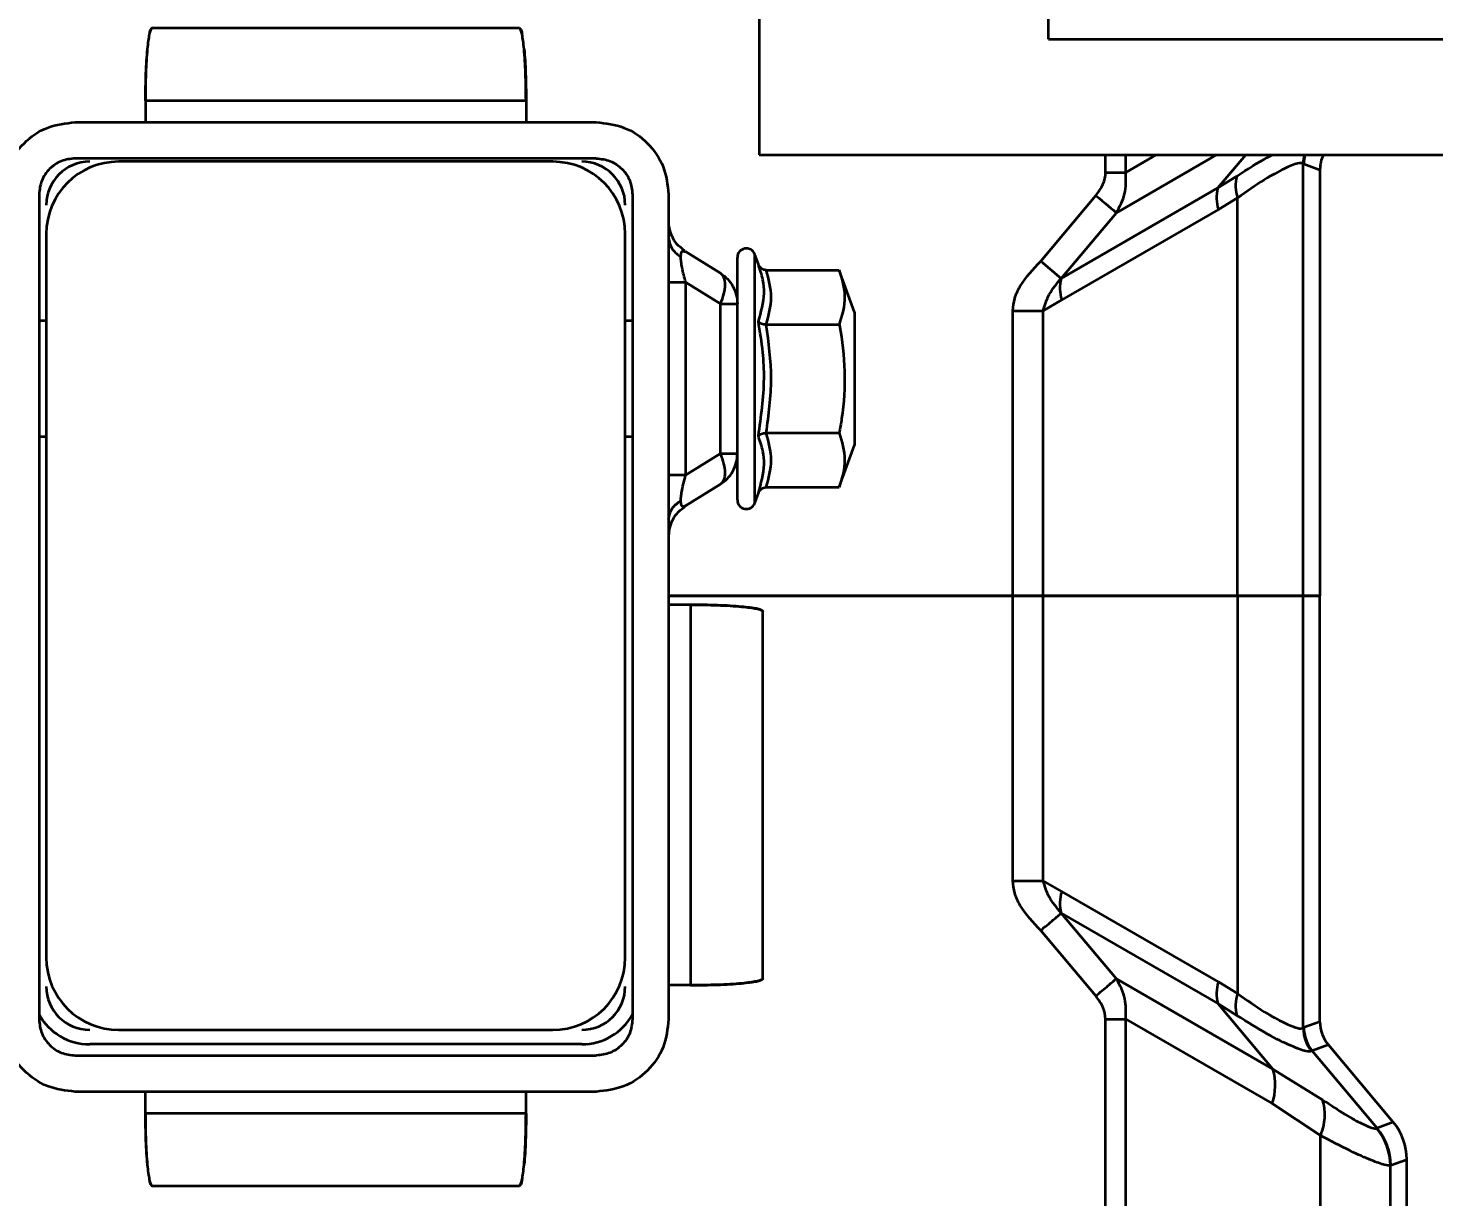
# Model space of a CAD drawing. Header units: millimetres. Extents: x 0 to 420, y 0 to 297.
# Drawn here: x 205.192 to 206.163, y 173.472 to 174.28 of the extents above; entities that cross this region are included whole.
import ezdxf

# ---------------------------------------------------------------- set-up
doc = ezdxf.new("R2010")
doc.units = ezdxf.units.MM
doc.layers.add('尺寸线层', color=150, linetype='Continuous')
doc.styles.add('SLDTEXTSTYLE2', font='TXT', dxfattribs={"width": 0.7})
doc.dimstyles.new('SLDDIMSTYLE0', dxfattribs={"dimtxt": 3.5, "dimasz": 3.302, "dimexe": 0, "dimexo": 0.0625, "dimgap": 0.875, "dimtad": 1, "dimdec": 1, "dimlfac": 100, "dimrnd": 1e-09, "dimzin": 12, "dimdsep": 46, "dimtxsty": 'SLDTEXTSTYLE2', "dimsah": 1, "dimcen": 0.09, "dimadec": 0, "dimazin": 3, "dimtfac": 1, "dimtdec": 3, "dimtofl": 0, "dimtmove": 0, "dimatfit": 3, "dimfxl": 0, "dimfrac": 2, "dimtolj": 1, "dimtzin": 12, "dimarcsym": 0})

# ---------------------------------------------------------------- blocks, each defined once
blk = doc.blocks.new('_D_6')
at = {"layer": '尺寸线层'}
for p, q in [((91.21537, 164.91724), (91.21537, 234.19224)), ((321.31537, 165.18705), (321.31537, 234.19224)), ((321.31537, 233.19224), (91.21537, 233.19224))]:
    blk.add_line(p, q, dxfattribs=at)
for points in [[(91.21537, 233.19224), (94.51737, 232.68424), (94.51737, 233.70024)], [(321.31537, 233.19224), (318.01337, 233.70024), (318.01337, 232.68424)]]:
    blk.add_solid(points, dxfattribs=at)
at = {"layer": '尺寸线层', "insert": (205.17264, 237.70398), "char_height": 3.5, "attachment_point": 1, "style": 'SLDTEXTSTYLE2'}
blk.add_mtext('23010', dxfattribs=at)
blk = doc.blocks.new('_D_7')
at = {"layer": '尺寸线层'}
for p, q in [((70.59704, 160.40224), (70.59704, 246.19224)), ((332.81559, 175.11669), (332.81559, 246.19224)), ((332.81559, 245.19224), (70.59704, 245.19224))]:
    blk.add_line(p, q, dxfattribs=at)
for points in [[(70.59704, 245.19224), (73.89904, 244.68424), (73.89904, 245.70024)], [(332.81559, 245.19224), (329.51359, 245.70024), (329.51359, 244.68424)]]:
    blk.add_solid(points, dxfattribs=at)
at = {"layer": '尺寸线层', "insert": (202.87576, 249.70398), "char_height": 3.5, "attachment_point": 1, "style": 'SLDTEXTSTYLE2'}
blk.add_mtext('26221.85', dxfattribs=at)

msp = doc.modelspace()

# ---------------------------------------------------------------- linework, layer by layer
at = {"color": 7, "linetype": 'Continuous', "lineweight": 35}
for p, q in [((205.69704, 177.82026), (205.69704, 174.19224)), ((205.89704, 174.27224), (205.89704, 177.42224)), ((205.53136, 174.27989), (205.27757, 174.27989)), ((205.89704, 174.27224), (206.19704, 174.27224)), ((205.27297, 174.22989), (205.53597, 174.22989)), ((205.27297, 174.22989), (205.27297, 174.21489)), ((205.53597, 174.22989), (205.53597, 174.21489)), ((205.53606, 174.22989), (205.53606, 174.21489)), ((205.22451, 174.21489), (205.58451, 174.21489)), ((205.58451, 174.18989), (205.22451, 174.18989)), ((205.55451, 174.18761), (205.25451, 174.18761)), ((205.69704, 174.19224), (219.69704, 174.19224)), ((205.9364, 174.18012), (205.9364, 174.19224)), ((205.94384, 174.15225), (206.01309, 174.19224)), ((205.95033, 174.18012), (205.97132, 174.19224)), ((205.95033, 174.18012), (205.95033, 174.19224)), ((206.01401, 174.1694), (206.03318, 174.19224)), ((206.07292, 173.88761), (206.07292, 174.18637)), ((206.07337, 174.18607), (206.07292, 174.18637)), ((206.07337, 174.18607), (206.08451, 174.18201)), ((205.9364, 174.18012), (205.95033, 174.18012)), ((206.01401, 174.1694), (206.02708, 174.17765)), ((206.08451, 174.18201), (206.08451, 173.88761)), ((205.19951, 174.16489), (205.19951, 173.59489)), ((205.60951, 174.16489), (205.60951, 173.59489)), ((205.63451, 174.16489), (205.63451, 173.59489)), ((205.9058, 174.10692), (206.01401, 174.1694)), ((205.8916, 174.11883), (205.92964, 174.16416)), ((206.02763, 174.16257), (206.01433, 174.15451)), ((206.02763, 173.88761), (206.02763, 174.16257)), ((205.9058, 174.10692), (205.94384, 174.15225)), ((206.01433, 174.15451), (205.90612, 174.09203)), ((205.20451, 174.13761), (205.20451, 173.63761)), ((205.60451, 173.63761), (205.60451, 174.13761)), ((205.63602, 174.13756), (205.63469, 174.14376)), ((205.637, 174.13586), (205.63521, 174.14071)), ((205.64551, 174.1259), (205.64375, 174.12732)), ((205.64574, 174.12553), (205.64627, 174.12552)), ((205.64627, 174.12552), (205.67026, 174.11053)), ((205.68201, 174.09028), (205.68201, 174.12142)), ((205.69649, 174.11673), (205.69401, 174.12354)), ((205.69401, 173.95168), (205.69401, 174.12354)), ((205.8916, 174.11883), (205.9058, 174.10692)), ((205.7017, 174.11266), (205.75244, 174.11266)), ((205.76301, 174.08361), (205.75244, 174.11266)), ((205.64627, 174.10432), (205.64627, 173.97085)), ((205.64627, 174.10432), (205.67026, 174.08933)), ((205.67026, 173.98585), (205.67026, 174.08933)), ((205.67026, 174.08933), (205.68201, 174.08933)), ((205.68201, 173.98585), (205.68201, 174.08933)), ((205.90612, 174.09203), (205.89324, 174.0846)), ((205.20451, 174.07761), (205.19951, 174.07761)), ((205.60951, 174.07761), (205.60451, 174.07761)), ((205.76301, 174.08361), (205.76301, 173.99161)), ((205.87234, 174.0846), (205.89324, 174.0846)), ((205.87234, 173.88761), (205.87234, 174.0846)), ((205.89324, 173.88761), (205.89324, 174.0846)), ((205.7017, 174.07513), (205.75244, 174.07513)), ((205.7017, 174.00008), (205.75244, 174.00008)), ((205.19951, 173.99761), (205.20451, 173.99761)), ((205.60451, 173.99761), (205.60951, 173.99761)), ((205.75244, 173.96255), (205.76301, 173.99161)), ((205.64627, 173.97085), (205.67026, 173.98585)), ((205.67026, 173.98585), (205.68201, 173.98585)), ((205.68201, 173.95379), (205.68201, 173.98585)), ((205.64627, 173.94965), (205.67026, 173.96465)), ((205.7017, 173.96255), (205.75244, 173.96255)), ((205.69401, 173.95168), (205.69649, 173.95849)), ((205.63513, 173.93544), (205.63451, 173.9285)), ((205.63469, 173.93141), (205.63602, 173.93761)), ((205.63489, 173.9314), (205.63519, 173.93373)), ((205.63521, 173.93447), (205.637, 173.93931)), ((205.87234, 173.88761), (205.63451, 173.88761)), ((205.63451, 173.88761), (205.87234, 173.88761)), ((205.87234, 173.69061), (205.87234, 173.88761)), ((205.87234, 173.88761), (205.89324, 173.88761)), ((205.89324, 173.88761), (205.87234, 173.88761)), ((205.89324, 173.69061), (205.89324, 173.88761)), ((205.89324, 173.88761), (206.02763, 173.88761)), ((206.02763, 173.88761), (205.89324, 173.88761)), ((206.02763, 173.88761), (206.02763, 173.61264)), ((206.02763, 173.88761), (206.07292, 173.88761)), ((206.07292, 173.88761), (206.02763, 173.88761)), ((206.07292, 173.58884), (206.07292, 173.88761)), ((206.07292, 173.88761), (206.08451, 173.88761)), ((206.08451, 173.88761), (206.07292, 173.88761)), ((206.08451, 173.5932), (206.08451, 173.88761)), ((205.64951, 173.8814), (205.63451, 173.8814)), ((205.64951, 173.8814), (205.64951, 173.6184)), ((205.69951, 173.62301), (205.69951, 173.8768)), ((205.87234, 173.69061), (205.89324, 173.69061)), ((205.90612, 173.68318), (205.89324, 173.69061)), ((206.01433, 173.6207), (205.90612, 173.68318)), ((205.94384, 173.62296), (205.9058, 173.66829)), ((205.9058, 173.66829), (206.01401, 173.60582)), ((205.92964, 173.61105), (205.8916, 173.65638)), ((206.05205, 173.56048), (205.94384, 173.62296)), ((206.02763, 173.61264), (206.01433, 173.6207)), ((205.64951, 173.6184), (205.63451, 173.6184)), ((206.01401, 173.60582), (206.05205, 173.56048)), ((206.02708, 173.59757), (206.01401, 173.60582)), ((205.9364, 173.38258), (205.9364, 173.59509)), ((205.9364, 173.59509), (205.95033, 173.59509)), ((205.95033, 173.59509), (206.05153, 173.53666)), ((205.95033, 173.38258), (205.95033, 173.59509)), ((206.08451, 173.5932), (206.07337, 173.58914)), ((205.25451, 173.58761), (205.55451, 173.58761)), ((206.07292, 173.58884), (206.07337, 173.58914)), ((205.57451, 173.57761), (205.23451, 173.57761)), ((206.07921, 173.57309), (206.07878, 173.57282)), ((206.09035, 173.57715), (206.07921, 173.57309)), ((206.12402, 173.51969), (206.07921, 173.57309)), ((206.13517, 173.52374), (206.09035, 173.57715)), ((205.22451, 173.56989), (205.58451, 173.56989)), ((206.05205, 173.56048), (206.0863, 173.53934)), ((205.58451, 173.54489), (205.22451, 173.54489)), ((205.27297, 173.52989), (205.27297, 173.54489)), ((205.53596, 173.52989), (205.53596, 173.54489)), ((205.53606, 173.52989), (205.53606, 173.54489)), ((206.08482, 173.5147), (206.05153, 173.53666)), ((205.53596, 173.52989), (205.27297, 173.52989)), ((206.13517, 173.52374), (206.12402, 173.51969)), ((206.08482, 173.26647), (206.08482, 173.5147)), ((206.12376, 173.51953), (206.12402, 173.51969)), ((206.13337, 173.49401), (206.14451, 173.49807)), ((206.14451, 173.22761), (206.14451, 173.49807)), ((206.13337, 173.49401), (206.13312, 173.49388)), ((206.13312, 173.49388), (206.13312, 173.26647)), ((205.27757, 173.47989), (205.53136, 173.47989)), ((205.53146, 173.47989), (205.53136, 173.47989))]:
    msp.add_line(p, q, dxfattribs=at)
at = {"color": 7, "linetype": 'Continuous', "lineweight": 35, "flags": 128}
msp.add_lwpolyline([(205.92964, 174.16416), (205.9319, 174.16227), (205.93411, 174.16041), (205.93623, 174.15864), (205.9382, 174.15699), (205.93998, 174.15549), (205.94153, 174.15419), (205.94283, 174.1531), (205.94384, 174.15225)], dxfattribs=at)
at = {"color": 7, "linetype": 'Continuous', "lineweight": 35}
for centre, radius, start, end in [((205.25451, 174.13761), 0.05, 90, 180), ((205.23451, 174.15761), 0.03, 90, 180), ((205.55451, 174.13761), 0.05, 0, 90), ((205.57451, 174.15761), 0.03, 0, 90), ((206.09791, 174.1863), 0.02499, 166.25617, 179.84638), ((206.0984, 174.18605), 0.02503, 165.67455, 179.94219), ((206.05017, 174.17094), 0.02404, 163.79931, 200.3661), ((206.0381, 174.16247), 0.02507, 163.96574, 198.51637), ((205.6882, 174.12142), 0.00619, 20, 180), ((205.92989, 174.1), 0.02507, 163.96574, 198.51636), ((205.6882, 173.95379), 0.00619, 180, 340), ((205.92989, 173.67522), 0.02507, 161.48362, 196.03426), ((205.25451, 173.63761), 0.05, 180, 270), ((205.55451, 173.63761), 0.05, 270, 0), ((206.0381, 173.61274), 0.02507, 161.48363, 196.03426), ((205.23451, 173.61761), 0.03, 180, 270), ((205.57451, 173.61761), 0.03, 270, 0), ((206.05017, 173.60427), 0.02404, 159.6339, 196.20069), ((205.23451, 173.61761), 0.04, 208.95502, 270), ((205.57451, 173.61761), 0.04, 270, 331.04498), ((206.09795, 173.58892), 0.02503, 180.16613, 220.03213), ((206.0984, 173.58917), 0.02504, 180.05864, 219.94136), ((206.0135, 173.5494), 0.04011, 341.48363, 16.03426), ((206.05247, 173.52902), 0.03537, 336.13725, 16.96231), ((206.09307, 173.49379), 0.04006, 0.12692, 39.99242), ((206.09331, 173.49397), 0.04006, 0.05864, 39.94136)]:
    msp.add_arc(centre, radius, start, end, dxfattribs=at)
for centre, major_axis, start_param in [((206.10955, 174.18199), (0.02353, -0.00856), 3.068752), ((206.10955, 173.59322), (0.02353, 0.00856), 2.793026), ((206.10446, 173.49803), (-0.03765, -0.0137), 2.793026)]:
    msp.add_ellipse(centre, major_axis=major_axis, ratio=0.998448, start_param=start_param, end_param=3.49016, dxfattribs=at)
for points, knots in [([(205.27757, 174.27989), (205.27719, 174.2796), (205.27654, 174.2791), (205.2754, 174.27467), (205.27444, 174.26754), (205.27371, 174.25761), (205.27313, 174.24599), (205.27303, 174.23627), (205.27297, 174.22989)], [0, 0, 0, 0, 0.157309, 0.270586, 0.50035, 0.630794, 0.757716, 1, 1, 1, 1]), ([(205.27577, 174.27547), (205.27603, 174.27657), (205.27664, 174.27919), (205.27729, 174.27963), (205.27766, 174.27989)], [0, 0, 0, 0, 0.418606, 1, 1, 1, 1]), ([(205.53597, 174.22989), (205.5359, 174.23627), (205.5358, 174.24599), (205.53522, 174.25761), (205.53449, 174.26754), (205.53353, 174.27467), (205.53239, 174.2791), (205.53174, 174.2796), (205.53136, 174.27989)], [0, 0, 0, 0, 0.242279, 0.369203, 0.49965, 0.729414, 0.842683, 1, 1, 1, 1]), ([(205.53146, 174.27989), (205.53184, 174.27963), (205.53249, 174.27919), (205.5331, 174.27657), (205.53335, 174.27547)], [0, 0, 0, 0, 0.581362, 1, 1, 1, 1]), ([(205.27306, 174.22989), (205.27313, 174.23625), (205.27323, 174.24595), (205.2738, 174.25767), (205.27421, 174.26271), (205.27441, 174.26526)], [0, 0, 0, 0, 0.484898, 0.738922, 1, 1, 1, 1]), ([(205.53471, 174.26526), (205.53492, 174.26271), (205.53533, 174.25767), (205.53589, 174.24595), (205.53599, 174.23625), (205.53606, 174.22989)], [0, 0, 0, 0, 0.261071, 0.515092, 1, 1, 1, 1]), ([(206.02708, 174.17765), (206.03458, 174.18244), (206.0438, 174.18834), (206.0505, 174.19163), (206.05175, 174.19224)], [0, 0, 0, 0, 0.812833, 1, 1, 1, 1]), ([(206.07292, 174.18637), (206.07193, 174.1866), (206.06994, 174.18707), (206.06028, 174.18314), (206.04617, 174.17561), (206.03391, 174.16699), (206.02763, 174.16257)], [0, 0, 0, 0, 0.24021, 0.485805, 0.736712, 1, 1, 1, 1]), ([(205.92964, 174.16416), (205.93144, 174.16662), (205.93411, 174.17029), (205.93609, 174.17591), (205.9363, 174.17875), (205.9364, 174.18012)], [0, 0, 0, 0, 0.51551, 0.767405, 1, 1, 1, 1]), ([(205.94384, 174.15225), (205.94612, 174.15647), (205.95075, 174.16502), (205.95047, 174.17504), (205.95033, 174.18012)], [0, 0, 0, 0, 0.4923968, 1, 1, 1, 1]), ([(205.64388, 174.12747), (205.64303, 174.12813), (205.64051, 174.13006), (205.6382, 174.13307), (205.63729, 174.13548), (205.63712, 174.13592)], [0, 0, 0, 0, 0.294463, 0.87052, 1, 1, 1, 1]), ([(205.63451, 174.13495), (205.63502, 174.13211), (205.63593, 174.12704), (205.64081, 174.12333), (205.64296, 174.1217)], [0, 0, 0, 0, 0.559996, 1, 1, 1, 1]), ([(205.64296, 174.1217), (205.643, 174.12256), (205.6431, 174.12435), (205.64395, 174.12618), (205.64503, 174.12578), (205.64574, 174.12553)], [0, 0, 0, 0, 0.2439025, 0.508229, 1, 1, 1, 1]), ([(205.64627, 174.10432), (205.64536, 174.10768), (205.64407, 174.11246), (205.6431, 174.11848), (205.643, 174.12066), (205.64296, 174.1217)], [0, 0, 0, 0, 0.551614, 0.784825, 1, 1, 1, 1]), ([(205.69649, 174.07717), (205.6984, 174.08365), (205.70119, 174.0931), (205.69979, 174.10647), (205.69765, 174.11312), (205.69649, 174.11673)], [0, 0, 0, 0, 0.499729, 0.72853, 1, 1, 1, 1]), ([(205.7017, 174.11266), (205.70115, 174.11272), (205.70004, 174.11284), (205.69854, 174.11373), (205.6973, 174.11502), (205.69671, 174.11612), (205.6965, 174.11671), (205.69649, 174.11673)], [0, 0, 0, 0, 0.23614, 0.471311, 0.732321, 0.993287, 1, 1, 1, 1]), ([(205.87234, 174.0846), (205.8726, 174.08745), (205.87315, 174.0934), (205.8791, 174.10569), (205.88643, 174.11339), (205.8916, 174.11883)], [0, 0, 0, 0, 0.211639, 0.442849, 1, 1, 1, 1]), ([(205.75244, 174.11266), (205.75425, 174.10652), (205.75793, 174.09401), (205.75429, 174.0815), (205.75244, 174.07513)], [0, 0, 0, 0, 0.491212, 1, 1, 1, 1]), ([(205.89324, 174.0846), (205.89443, 174.08844), (205.897, 174.09675), (205.90272, 174.10336), (205.9058, 174.10692)], [0, 0, 0, 0, 0.462726, 1, 1, 1, 1]), ([(205.69649, 173.99805), (205.69841, 174.01122), (205.70119, 174.03042), (205.69978, 174.05699), (205.69765, 174.07007), (205.69649, 174.07717)], [0, 0, 0, 0, 0.500435, 0.728855, 1, 1, 1, 1]), ([(205.69649, 174.07717), (205.6965, 174.07716), (205.69671, 174.07687), (205.6973, 174.07631), (205.69854, 174.07567), (205.70004, 174.07522), (205.70115, 174.07516), (205.7017, 174.07513)], [0, 0, 0, 0, 0.0067129, 0.2676791, 0.5286892, 0.7638601, 1, 1, 1, 1]), ([(205.7017, 174.07513), (205.70342, 174.06264), (205.70685, 174.03763), (205.70342, 174.01261), (205.7017, 174.00008)], [0, 0, 0, 0, 0.499238, 1, 1, 1, 1]), ([(205.75244, 174.07513), (205.75248, 174.0749), (205.75442, 174.06419), (205.75703, 174.04245), (205.75541, 174.01744), (205.753, 174.00338), (205.75244, 174.00008)], [0, 0, 0, 0, 0.009604, 0.432631, 0.866873, 1, 1, 1, 1]), ([(205.69649, 173.99805), (205.6965, 173.99805), (205.69671, 173.99835), (205.6973, 173.9989), (205.69854, 173.99954), (205.70004, 173.99999), (205.70115, 174.00005), (205.7017, 174.00008)], [0, 0, 0, 0, 0.006713, 0.267679, 0.528689, 0.76386, 1, 1, 1, 1]), ([(205.75244, 174.00008), (205.75425, 173.99394), (205.75793, 173.98143), (205.75429, 173.96892), (205.75244, 173.96255)], [0, 0, 0, 0, 0.4912125, 1, 1, 1, 1]), ([(205.69649, 173.95849), (205.6984, 173.96517), (205.70119, 173.9749), (205.69979, 173.9881), (205.69765, 173.99455), (205.69649, 173.99805)], [0, 0, 0, 0, 0.499729, 0.72853, 1, 1, 1, 1]), ([(205.64296, 173.95347), (205.643, 173.95452), (205.6431, 173.95669), (205.64407, 173.96271), (205.64536, 173.96749), (205.64627, 173.97085)], [0, 0, 0, 0, 0.2151838, 0.4483868, 1, 1, 1, 1]), ([(205.69649, 173.95849), (205.6965, 173.9585), (205.69671, 173.95909), (205.6973, 173.9602), (205.69854, 173.96148), (205.70004, 173.96237), (205.70115, 173.96249), (205.7017, 173.96255)], [0, 0, 0, 0, 0.006713, 0.267679, 0.528689, 0.76386, 1, 1, 1, 1]), ([(205.63451, 173.94023), (205.63502, 173.94307), (205.63593, 173.94813), (205.64081, 173.95184), (205.64296, 173.95347)], [0, 0, 0, 0, 0.559996, 1, 1, 1, 1]), ([(205.64627, 173.94965), (205.64536, 173.9493), (205.64407, 173.94881), (205.6431, 173.95081), (205.643, 173.95261), (205.64296, 173.95347)], [0, 0, 0, 0, 0.551614, 0.784825, 1, 1, 1, 1]), ([(205.63549, 173.93517), (205.63612, 173.93701), (205.63744, 173.94085), (205.64117, 173.9459), (205.64457, 173.9484), (205.64627, 173.94965)], [0, 0, 0, 0, 0.315477, 0.657739, 1, 1, 1, 1]), ([(205.64951, 173.8814), (205.65589, 173.88134), (205.66561, 173.88124), (205.67724, 173.88066), (205.68717, 173.87993), (205.6943, 173.87897), (205.69873, 173.87782), (205.69922, 173.87717), (205.69951, 173.8768)], [0, 0, 0, 0, 0.242279, 0.369202, 0.49965, 0.729414, 0.842683, 1, 1, 1, 1]), ([(205.69951, 173.8768), (205.69922, 173.87718), (205.69873, 173.87782), (205.6943, 173.87897), (205.68717, 173.87993), (205.67724, 173.88066), (205.66561, 173.88124), (205.65589, 173.88134), (205.64951, 173.8814)], [0, 0, 0, 0, 0.157309, 0.270586, 0.50035, 0.630794, 0.757716, 1, 1, 1, 1]), ([(205.8916, 173.65638), (205.88645, 173.6618), (205.87913, 173.66949), (205.87316, 173.68177), (205.87261, 173.68775), (205.87234, 173.69061)], [0, 0, 0, 0, 0.554868, 0.787217, 1, 1, 1, 1]), ([(205.9058, 173.66829), (205.90272, 173.67185), (205.897, 173.67847), (205.89443, 173.68677), (205.89324, 173.69061)], [0, 0, 0, 0, 0.537276, 1, 1, 1, 1]), ([(205.8916, 173.65638), (205.89308, 173.65762), (205.89611, 173.66016), (205.90027, 173.66366), (205.90375, 173.66657), (205.90512, 173.66773), (205.9058, 173.66829)], [0, 0, 0, 0, 0.244437, 0.5, 0.755563, 1, 1, 1, 1]), ([(205.69951, 173.62301), (205.69922, 173.62263), (205.69873, 173.62198), (205.6943, 173.62084), (205.68717, 173.61988), (205.67724, 173.61914), (205.66561, 173.61857), (205.65589, 173.61847), (205.64951, 173.6184)], [0, 0, 0, 0, 0.157309, 0.270586, 0.50035, 0.630794, 0.757716, 1, 1, 1, 1]), ([(205.64951, 173.6184), (205.65589, 173.61847), (205.66561, 173.61857), (205.67724, 173.61914), (205.68717, 173.61988), (205.6943, 173.62084), (205.69873, 173.62198), (205.69922, 173.62263), (205.69951, 173.62301)], [0, 0, 0, 0, 0.242279, 0.369202, 0.49965, 0.729414, 0.842683, 1, 1, 1, 1]), ([(205.92964, 173.61105), (205.93112, 173.61229), (205.93415, 173.61483), (205.93831, 173.61832), (205.94179, 173.62124), (205.94316, 173.62239), (205.94384, 173.62296)], [0, 0, 0, 0, 0.244438, 0.500001, 0.755563, 1, 1, 1, 1]), ([(205.95033, 173.59509), (205.9505, 173.59982), (205.95085, 173.60983), (205.94626, 173.61843), (205.94384, 173.62296)], [0, 0, 0, 0, 0.4733, 1, 1, 1, 1]), ([(205.9364, 173.59509), (205.93604, 173.59774), (205.93524, 173.60364), (205.93163, 173.60842), (205.92964, 173.61105)], [0, 0, 0, 0, 0.448587, 1, 1, 1, 1]), ([(206.02763, 173.61264), (206.03401, 173.60816), (206.0462, 173.5996), (206.06016, 173.59214), (206.06986, 173.58815), (206.07189, 173.58861), (206.07292, 173.58884)], [0, 0, 0, 0, 0.267515, 0.511254, 0.753073, 1, 1, 1, 1]), ([(206.07878, 173.57282), (206.07779, 173.57262), (206.07566, 173.5722), (206.06501, 173.57614), (206.04873, 173.584), (206.03442, 173.59297), (206.02708, 173.59757)], [0, 0, 0, 0, 0.223119, 0.475931, 0.731471, 1, 1, 1, 1]), ([(206.0863, 173.53934), (206.09175, 173.53569), (206.10233, 173.5286), (206.11368, 173.52258), (206.12133, 173.5193), (206.12294, 173.51945), (206.12376, 173.51953)], [0, 0, 0, 0, 0.270175, 0.525289, 0.759332, 1, 1, 1, 1]), ([(205.27297, 173.52989), (205.27304, 173.52351), (205.27314, 173.51379), (205.27371, 173.50216), (205.27445, 173.49223), (205.27541, 173.4851), (205.27655, 173.48067), (205.2772, 173.48018), (205.27757, 173.47989)], [0, 0, 0, 0, 0.242279, 0.369203, 0.49965, 0.729414, 0.842683, 1, 1, 1, 1]), ([(205.27442, 173.49451), (205.27421, 173.49706), (205.2738, 173.5021), (205.27324, 173.51382), (205.27313, 173.52352), (205.27307, 173.52989)], [0, 0, 0, 0, 0.261071, 0.515092, 1, 1, 1, 1]), ([(205.53136, 173.47989), (205.53174, 173.48018), (205.53238, 173.48067), (205.53353, 173.4851), (205.53449, 173.49223), (205.53522, 173.50216), (205.53579, 173.51379), (205.5359, 173.52351), (205.53596, 173.52989)], [0, 0, 0, 0, 0.157309, 0.270586, 0.50035, 0.630794, 0.757716, 1, 1, 1, 1]), ([(205.53606, 173.52989), (205.53599, 173.52352), (205.53589, 173.51382), (205.53532, 173.5021), (205.53491, 173.49706), (205.53471, 173.49451)], [0, 0, 0, 0, 0.484898, 0.738922, 1, 1, 1, 1]), ([(206.13312, 173.49388), (206.1321, 173.49384), (206.13007, 173.49378), (206.12027, 173.4973), (206.10563, 173.50363), (206.09189, 173.51094), (206.08482, 173.5147)], [0, 0, 0, 0, 0.2394527, 0.4731299, 0.7287922, 1, 1, 1, 1]), ([(205.27767, 173.47989), (205.27729, 173.48015), (205.27664, 173.48059), (205.27603, 173.48321), (205.27578, 173.4843)], [0, 0, 0, 0, 0.581362, 1, 1, 1, 1]), ([(205.53335, 173.4843), (205.53309, 173.48321), (205.53248, 173.48059), (205.53183, 173.48015), (205.53146, 173.47989)], [0, 0, 0, 0, 0.418606, 1, 1, 1, 1])]:
    msp.add_open_spline(points, degree=3, knots=knots, dxfattribs=at)
for points in [[(205.17451, 174.16489), (205.17527, 174.17144), (205.17677, 174.18454), (205.18833, 174.20107), (205.20486, 174.21263), (205.21796, 174.21414), (205.22451, 174.21489)], [(205.58451, 174.21489), (205.59107, 174.21414), (205.60417, 174.21263), (205.6207, 174.20107), (205.63226, 174.18454), (205.63376, 174.17144), (205.63451, 174.16489)], [(205.22451, 174.18989), (205.22124, 174.18951), (205.21469, 174.18876), (205.20642, 174.18298), (205.20064, 174.17471), (205.19989, 174.16816), (205.19951, 174.16489)], [(205.58451, 174.18989), (205.58779, 174.18951), (205.59434, 174.18876), (205.60261, 174.18298), (205.60839, 174.17471), (205.60914, 174.16816), (205.60951, 174.16489)], [(205.67026, 174.08933), (205.67119, 174.0917), (205.67306, 174.09644), (205.67382, 174.10278), (205.67306, 174.10789), (205.67119, 174.10965), (205.67026, 174.11053)], [(205.67026, 174.11053), (205.67197, 174.10928), (205.67539, 174.10678), (205.67908, 174.10156), (205.68155, 174.09566), (205.68186, 174.09144), (205.68201, 174.08933)], [(205.7017, 174.11266), (205.70342, 174.10641), (205.70685, 174.0939), (205.70342, 174.08139), (205.7017, 174.07513)], [(205.63451, 174.10432), (205.63467, 174.10432), (205.63498, 174.10432), (205.63744, 174.10432), (205.64114, 174.10432), (205.64456, 174.10432), (205.64627, 174.10432)], [(205.7017, 174.00008), (205.70342, 173.99382), (205.70685, 173.98131), (205.70342, 173.96881), (205.7017, 173.96255)], [(205.67026, 173.96465), (205.67119, 173.96552), (205.67306, 173.96728), (205.67382, 173.9724), (205.67306, 173.97874), (205.67119, 173.98348), (205.67026, 173.98585)], [(205.67026, 173.96465), (205.67197, 173.9659), (205.67539, 173.96839), (205.67908, 173.97361), (205.68155, 173.97952), (205.68186, 173.98374), (205.68201, 173.98585)], [(205.64627, 173.97085), (205.64456, 173.97085), (205.64114, 173.97085), (205.63744, 173.97085), (205.63498, 173.97085), (205.63467, 173.97085), (205.63451, 173.97085)], [(205.22451, 173.54489), (205.21796, 173.54564), (205.20486, 173.54714), (205.18833, 173.5587), (205.17677, 173.57523), (205.17527, 173.58834), (205.17451, 173.59489)], [(205.19951, 173.59489), (205.19989, 173.59161), (205.20064, 173.58506), (205.20642, 173.5768), (205.21469, 173.57101), (205.22124, 173.57026), (205.22451, 173.56989)], [(205.63451, 173.59489), (205.63376, 173.58834), (205.63226, 173.57523), (205.6207, 173.5587), (205.60417, 173.54714), (205.59107, 173.54564), (205.58451, 173.54489)], [(205.60951, 173.59489), (205.60914, 173.59161), (205.60839, 173.58506), (205.60261, 173.5768), (205.59434, 173.57101), (205.58779, 173.57026), (205.58451, 173.56989)]]:
    msp.add_open_spline(points, degree=3, dxfattribs=at)

# ---------------------------------------------------------------- dimensions: what is measured, and where the dimension line sits
at = {"layer": '尺寸线层'}
for base, p1, p2, picture, middle in [((70.59704, 245.19224), (332.81559, 175.11669), (70.59704, 160.40224), '_D_7', (209.01291, 245.19224)), ((91.21537, 233.19224), (321.31537, 165.18705), (91.21537, 164.91724), '_D_6', (209.01291, 233.19224))]:
    dim = msp.add_linear_dim(base=base, p1=p1, p2=p2, angle=0, dimstyle='SLDDIMSTYLE0', dxfattribs=at)
    dim.commit()
    dim.dimension.update_dxf_attribs({"geometry": picture, "text_midpoint": middle, "dimtype": 160})

doc.saveas('drawing.dxf')
